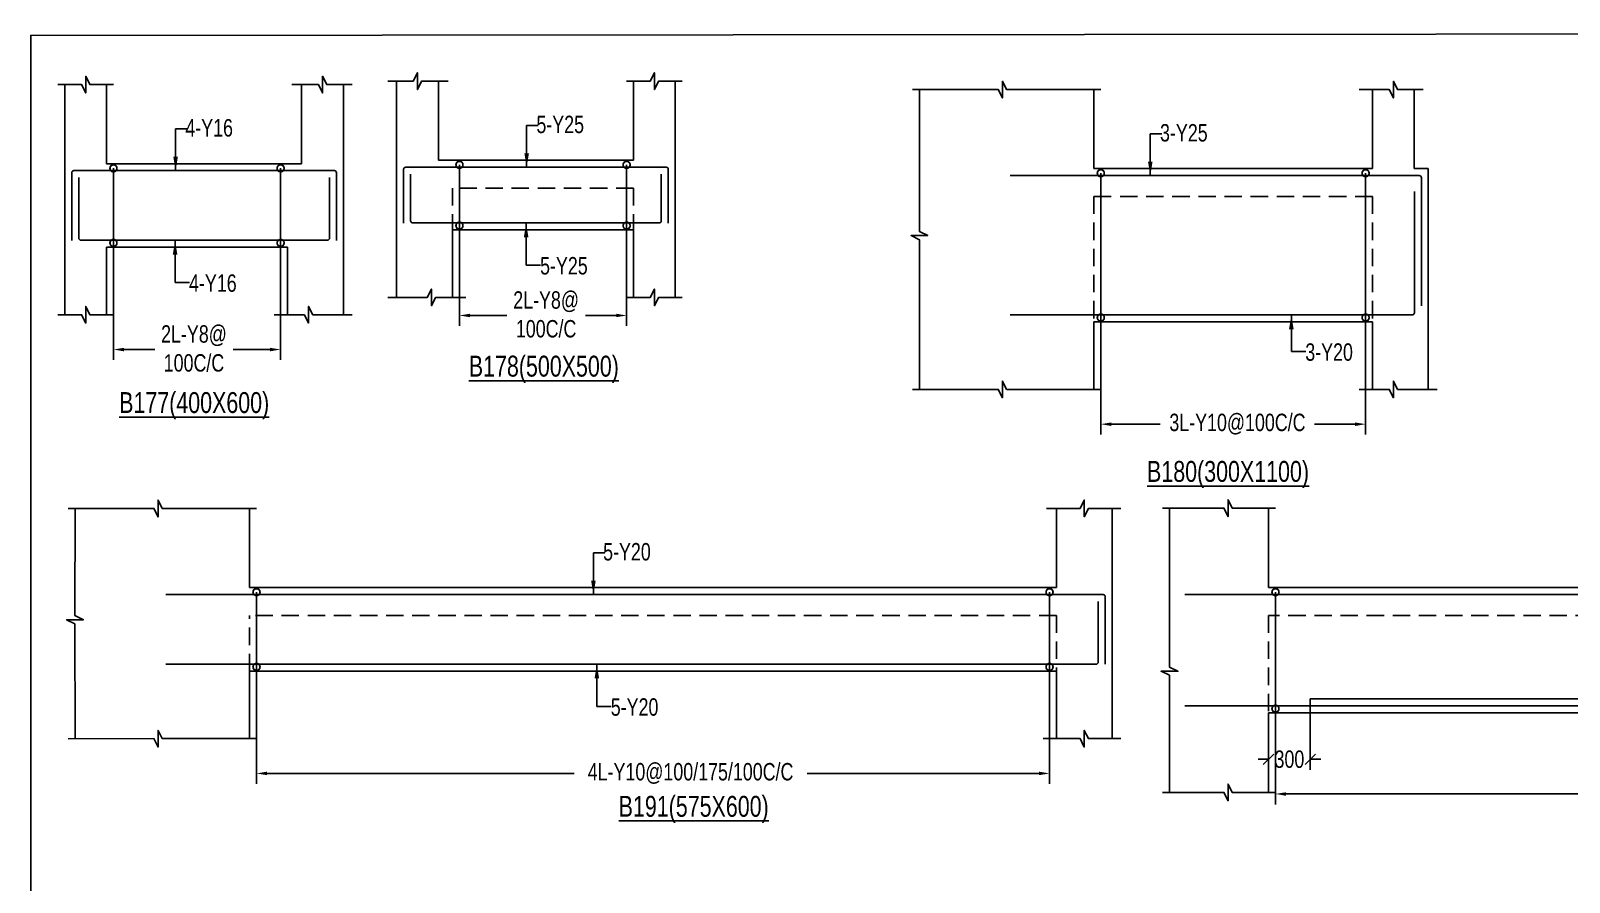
# Model space of a CAD drawing. Header units: millimetres. Extents: x 31347440 to 31744305, y -21457036 to -21063618.
# Drawn here: x 31644306 to 31655351, y -21203955 to -21197842 of the extents above; entities that cross this region are included whole.
import ezdxf

# ---------------------------------------------------------------- set-up
doc = ezdxf.new("R2010")
doc.units = ezdxf.units.MM
doc.header["$LTSCALE"] = 1000
doc.header["$MEASUREMENT"] = 0
doc.header["$PDMODE"] = 3
for name, pattern in [('CONTINOUS', [0]), ('CONTINU', [0]), ('HIDDEN', [0.375, 0.25, -0.125])]:
    doc.linetypes.add(name, pattern=pattern)
for name, color, linetype in [('-S-ARROW', 253, 'Continuous'), ('-S-MISC', 8, 'Continuous'), ('-S-STIRRUPS DIM', 6, 'Continuous'), ('-S-STIRUP', 11, 'Continuous'), ('-STR-BEAM', 7, 'CONTINU'), ('-STR-COLUMN', 5, 'HIDDEN'), ('-STR-REINF', 3, 'Continuous'), ('-STR-RF-DIM', 8, 'CONTINOUS'), ('-STR-TEXT', 6, 'Continuous'), ('SEC TEXT', 9, 'Continuous'), ('SLAB LINE', 254, 'HIDDEN')]:
    doc.layers.add(name, color=color, linetype=linetype)
doc.styles.add('BEAM-LS', font='romans.shx', dxfattribs={"width": 0.8})
doc.styles.add('SOBHA', font='swisscl.ttf')
doc.styles.add('sobha.sed', font='swisscl.ttf')
doc.dimstyles.new('S-50', dxfattribs={"dimscale": 50, "dimtxt": 2.5, "dimasz": 2, "dimexe": 0.5, "dimexo": 0.25, "dimgap": 0.25, "dimtad": 0, "dimdec": 0, "dimrnd": 0.0005, "dimzin": 0, "dimdsep": 46, "dimtxsty": 'sobha.sed', "dimblk": 'OBLIQUE', "dimcen": 0.09, "dimclrd": 8, "dimclre": 8, "dimclrt": 6, "dimadec": 0, "dimazin": 0, "dimtfac": 1, "dimtdec": 0, "dimtofl": 0, "dimtmove": 2, "dimatfit": 3, "dimfxl": 0.18, "dimtolj": 1, "dimtzin": 0, "dimlwd": -1, "dimlwe": -1, "dimarcsym": 0})
doc.dimstyles.new('S-DIM50', dxfattribs={"dimscale": 50, "dimtxt": 2.5, "dimasz": 1.5, "dimexe": 1.5, "dimexo": 1, "dimgap": 0.5, "dimtad": 0, "dimdec": 0, "dimzin": 0, "dimdsep": 46, "dimtxsty": 'SOBHA', "dimcen": 0.09, "dimclrd": 256, "dimclre": 256, "dimclrt": 6, "dimadec": 5, "dimazin": 0, "dimtfac": 1, "dimtdec": 0, "dimtofl": 0, "dimtmove": 0, "dimatfit": 3, "dimfxl": 0.18, "dimtolj": 1, "dimtzin": 0, "dimlwd": -1, "dimlwe": -1, "dimarcsym": 0})
doc.dimstyles.new('STIRUP', dxfattribs={"dimscale": 50, "dimtxt": 2.5, "dimasz": 2.2, "dimexe": 0, "dimexo": 0, "dimgap": 0.5, "dimtad": 0, "dimdec": 0, "dimzin": 0, "dimdsep": 46, "dimtxsty": 'BEAM-LS', "dimblk": 'DOTSMALL', "dimcen": 0.09, "dimclrd": 256, "dimclre": 256, "dimclrt": 256, "dimadec": 5, "dimazin": 0, "dimtfac": 1, "dimtdec": 0, "dimtofl": 0, "dimtmove": 0, "dimatfit": 3, "dimldrblk": 'DOTSMALL', "dimfxl": 0, "dimfxlon": 1, "dimtolj": 1, "dimtzin": 0, "dimlwd": -1, "dimlwe": -1, "dimarcsym": 0})

# ---------------------------------------------------------------- blocks, each defined once
blk = doc.blocks.new('*D264')
at = {"layer": '-STR-RF-DIM', "transparency": 16777216}
for p, q in [((31644900, -21199365), (31644900, -21200205)), ((31646100, -21199309), (31646100, -21200205)), ((31644975, -21200130), (31645196, -21200130)), ((31646025, -21200130), (31645759, -21200130))]:
    blk.add_line(p, q, dxfattribs=at)
for points in [[(31644975, -21200118), (31644975, -21200143), (31644900, -21200130)], [(31646025, -21200118), (31646025, -21200143), (31646100, -21200130)]]:
    blk.add_solid(points, dxfattribs=at)
at = {"layer": 'Defpoints', "color": 0, "transparency": 16777216}
for p in [(31644900, -21199365, 178587), (31646100, -21199309, 178587), (31644900, -21200130)]:
    blk.add_point(p, dxfattribs=at)
at = {"layer": '-STR-RF-DIM', "color": 6, "transparency": 16777216, "char_height": 125, "attachment_point": 5, "style": 'SOBHA'}
for s, insert in [('\\A1;2L-Y8@', (31645478, -21200031)), ('\\A1;100C/C', (31645478, -21200227))]:
    blk.add_mtext(s, dxfattribs=dict(at, insert=insert))
blk = doc.blocks.new('_DotSmall')
at = {"color": 0, "linetype": 'ByBlock', "const_width": 0.5}
blk.add_lwpolyline([(-0.0625, 0, 1), (0.0625, 0, 1)], format="xyb", close=True, dxfattribs=at)
blk = doc.blocks.new('*D265')
at = {"layer": '-S-STIRUP', "ltscale": 100, "transparency": 16777216}
blk.add_line((31646100, -21199365), (31646100, -21198829), dxfattribs=at)
at = {"layer": 'Defpoints', "color": 0, "linetype": 'CONTINU', "ltscale": 100, "transparency": 16777216}
for p in [(31646100, -21198829), (31646100, -21198829), (31646100, -21199365)]:
    blk.add_point(p, dxfattribs=at)
at = {"layer": '-S-STIRUP', "linetype": 'CONTINU', "ltscale": 100, "transparency": 16777216, "xscale": 100, "yscale": 100, "zscale": 100}
for p, rotation in [((31646100, -21198829), 90), ((31646100, -21199365), 270)]:
    blk.add_blockref('_DotSmall', p, dxfattribs=dict(at, rotation=rotation))
blk = doc.blocks.new('_OBLIQUE')
at = {"color": 0, "linetype": 'ByBlock'}
blk.add_line((-0.5, -0.5), (0.5, 0.5), dxfattribs=at)
blk = doc.blocks.new('*D266')
at = {"layer": '-S-STIRUP', "ltscale": 100, "transparency": 16777216}
blk.add_line((31644900, -21199365), (31644900, -21198829), dxfattribs=at)
at = {"layer": 'Defpoints', "color": 0, "linetype": 'CONTINU', "ltscale": 100, "transparency": 16777216}
for p in [(31644900, -21198829), (31644900, -21198829), (31644900, -21199365)]:
    blk.add_point(p, dxfattribs=at)
at = {"layer": '-S-STIRUP', "linetype": 'CONTINU', "ltscale": 100, "transparency": 16777216, "xscale": 100, "yscale": 100, "zscale": 100}
for p, rotation in [((31644900, -21198829), 90), ((31644900, -21199365), 270)]:
    blk.add_blockref('_DotSmall', p, dxfattribs=dict(at, rotation=rotation))
blk = doc.blocks.new('*D267')
at = {"layer": '-STR-RF-DIM', "transparency": 16777216}
for p, q in [((31647384, -21199184), (31647384, -21199961)), ((31648584, -21199241), (31648584, -21199961)), ((31647459, -21199886), (31647725, -21199886)), ((31648509, -21199886), (31648288, -21199886))]:
    blk.add_line(p, q, dxfattribs=at)
for points in [[(31647459, -21199873), (31647459, -21199898), (31647384, -21199886)], [(31648509, -21199873), (31648509, -21199898), (31648584, -21199886)]]:
    blk.add_solid(points, dxfattribs=at)
at = {"layer": 'Defpoints', "color": 0, "transparency": 16777216}
for p in [(31647384, -21199184, 178587), (31648584, -21199241, 178587), (31648584, -21199886)]:
    blk.add_point(p, dxfattribs=at)
at = {"layer": '-STR-RF-DIM', "color": 6, "transparency": 16777216, "char_height": 125, "attachment_point": 5, "style": 'SOBHA'}
for s, insert in [('\\A1;2L-Y8@', (31648006, -21199787)), ('\\A1;100C/C', (31648006, -21199982))]:
    blk.add_mtext(s, dxfattribs=dict(at, insert=insert))
blk = doc.blocks.new('*D268')
at = {"layer": '-S-STIRUP', "ltscale": 100, "transparency": 16777216}
blk.add_line((31647384, -21199241), (31647384, -21198804), dxfattribs=at)
at = {"layer": 'Defpoints', "color": 0, "linetype": 'CONTINU', "ltscale": 100, "transparency": 16777216}
for p in [(31647384, -21198804), (31647384, -21198804), (31647384, -21199241)]:
    blk.add_point(p, dxfattribs=at)
at = {"layer": '-S-STIRUP', "linetype": 'CONTINU', "ltscale": 100, "transparency": 16777216, "xscale": 100, "yscale": 100, "zscale": 100}
for p, rotation in [((31647384, -21198804), 90), ((31647384, -21199241), 270)]:
    blk.add_blockref('_DotSmall', p, dxfattribs=dict(at, rotation=rotation))
blk = doc.blocks.new('*D269')
at = {"layer": '-S-STIRUP', "ltscale": 100, "transparency": 16777216}
blk.add_line((31648584, -21199241), (31648584, -21198804), dxfattribs=at)
at = {"layer": 'Defpoints', "color": 0, "linetype": 'CONTINU', "ltscale": 100, "transparency": 16777216}
for p in [(31648584, -21198804), (31648584, -21198804), (31648584, -21199241)]:
    blk.add_point(p, dxfattribs=at)
at = {"layer": '-S-STIRUP', "linetype": 'CONTINU', "ltscale": 100, "transparency": 16777216, "xscale": 100, "yscale": 100, "zscale": 100}
for p, rotation in [((31648584, -21198804), 90), ((31648584, -21199241), 270)]:
    blk.add_blockref('_DotSmall', p, dxfattribs=dict(at, rotation=rotation))
blk = doc.blocks.new('*D270')
at = {"layer": '-STR-RF-DIM', "transparency": 16777216}
for p, q in [((31651988, -21199901), (31651988, -21200741)), ((31653889, -21199844), (31653889, -21200741)), ((31652063, -21200666), (31652415, -21200666)), ((31653814, -21200666), (31653522, -21200666))]:
    blk.add_line(p, q, dxfattribs=at)
for points in [[(31652063, -21200654), (31652063, -21200679), (31651988, -21200666)], [(31653814, -21200654), (31653814, -21200679), (31653889, -21200666)]]:
    blk.add_solid(points, dxfattribs=at)
at = {"layer": 'Defpoints', "color": 0, "transparency": 16777216}
for p in [(31651988, -21199901, 178587), (31653889, -21199844, 178587), (31651988, -21200666)]:
    blk.add_point(p, dxfattribs=at)
at = {"layer": '-STR-RF-DIM', "color": 6, "transparency": 16777216, "insert": (31652969, -21200666), "char_height": 125, "attachment_point": 5, "style": 'SOBHA'}
blk.add_mtext('\\A1;3L-Y10@100C/C', dxfattribs=at)
blk = doc.blocks.new('*D271')
at = {"layer": '-S-STIRUP', "ltscale": 100, "transparency": 16777216}
blk.add_line((31653889, -21199901), (31653889, -21198864), dxfattribs=at)
at = {"layer": 'Defpoints', "color": 0, "linetype": 'CONTINU', "ltscale": 100, "transparency": 16777216}
for p in [(31653889, -21198864), (31653889, -21198864), (31653889, -21199901)]:
    blk.add_point(p, dxfattribs=at)
at = {"layer": '-S-STIRUP', "linetype": 'CONTINU', "ltscale": 100, "transparency": 16777216, "xscale": 100, "yscale": 100, "zscale": 100}
for p, rotation in [((31653889, -21198864), 90), ((31653889, -21199901), 270)]:
    blk.add_blockref('_DotSmall', p, dxfattribs=dict(at, rotation=rotation))
blk = doc.blocks.new('*D272')
at = {"layer": '-S-STIRUP', "ltscale": 100, "transparency": 16777216}
blk.add_line((31651988, -21199901), (31651988, -21198864), dxfattribs=at)
at = {"layer": 'Defpoints', "color": 0, "linetype": 'CONTINU', "ltscale": 100, "transparency": 16777216}
for p in [(31651988, -21198864), (31651988, -21198864), (31651988, -21199901)]:
    blk.add_point(p, dxfattribs=at)
at = {"layer": '-S-STIRUP', "linetype": 'CONTINU', "ltscale": 100, "transparency": 16777216, "xscale": 100, "yscale": 100, "zscale": 100}
for p, rotation in [((31651988, -21198864), 90), ((31651988, -21199901), 270)]:
    blk.add_blockref('_DotSmall', p, dxfattribs=dict(at, rotation=rotation))
blk = doc.blocks.new('*D282')
at = {"layer": '-STR-RF-DIM', "transparency": 16777216}
for p, q in [((31645927, -21202409), (31645927, -21203249)), ((31651620, -21202409), (31651620, -21203249)), ((31646002, -21203174), (31648207, -21203174)), ((31651545, -21203174), (31649880, -21203174))]:
    blk.add_line(p, q, dxfattribs=at)
for points in [[(31646002, -21203161), (31646002, -21203186), (31645927, -21203174)], [(31651545, -21203161), (31651545, -21203186), (31651620, -21203174)]]:
    blk.add_solid(points, dxfattribs=at)
at = {"layer": 'Defpoints', "color": 0, "transparency": 16777216}
for p in [(31645927, -21202409, 178587), (31651620, -21202409, 178587), (31651620, -21203174)]:
    blk.add_point(p, dxfattribs=at)
at = {"layer": '-STR-RF-DIM', "color": 6, "transparency": 16777216, "insert": (31649043, -21203174), "char_height": 125, "attachment_point": 5, "style": 'SOBHA'}
blk.add_mtext('\\A1;4L-Y10@100/175/100C/C', dxfattribs=at)
blk = doc.blocks.new('*D283')
at = {"layer": '-S-STIRUP', "ltscale": 100, "transparency": 16777216}
blk.add_line((31651620, -21202409), (31651620, -21201872), dxfattribs=at)
at = {"layer": 'Defpoints', "color": 0, "linetype": 'CONTINU', "ltscale": 100, "transparency": 16777216}
for p in [(31651620, -21201872), (31651620, -21201872), (31651620, -21202409, 0)]:
    blk.add_point(p, dxfattribs=at)
at = {"layer": '-S-STIRUP', "linetype": 'CONTINU', "ltscale": 100, "transparency": 16777216, "xscale": 100, "yscale": 100, "zscale": 100}
for p, rotation in [((31651620, -21201872), 90), ((31651620, -21202409), 270)]:
    blk.add_blockref('_DotSmall', p, dxfattribs=dict(at, rotation=rotation))
blk = doc.blocks.new('*D284')
at = {"layer": '-S-STIRUP', "ltscale": 100, "transparency": 16777216}
blk.add_line((31645927, -21202409), (31645927, -21201872), dxfattribs=at)
at = {"layer": 'Defpoints', "color": 0, "linetype": 'CONTINU', "ltscale": 100, "transparency": 16777216}
for p in [(31645927, -21201872), (31645927, -21201872), (31645927, -21202409, 0)]:
    blk.add_point(p, dxfattribs=at)
at = {"layer": '-S-STIRUP', "linetype": 'CONTINU', "ltscale": 100, "transparency": 16777216, "xscale": 100, "yscale": 100, "zscale": 100}
for p, rotation in [((31645927, -21201872), 90), ((31645927, -21202409), 270)]:
    blk.add_blockref('_DotSmall', p, dxfattribs=dict(at, rotation=rotation))
blk = doc.blocks.new('*D386')
at = {"layer": '-S-STIRRUPS DIM', "color": 251, "transparency": 16777216}
for p, q in [((31653492, -21202639), (31653492, -21203147)), ((31653192, -21202789), (31653192, -21203147))]:
    blk.add_line(p, q, dxfattribs=at)
at = {"layer": '-S-STIRRUPS DIM', "color": 8, "transparency": 16777216}
for p, q in [((31653192, -21203072), (31653117, -21203072)), ((31653492, -21203072), (31653567, -21203072))]:
    blk.add_line(p, q, dxfattribs=at)
at = {"layer": 'Defpoints', "color": 0, "transparency": 16777216}
for p in [(31653492, -21202639, 0), (31653192, -21202789, -178587), (31653192, -21203072)]:
    blk.add_point(p, dxfattribs=at)
at = {"layer": '-S-STIRRUPS DIM', "color": 8, "transparency": 16777216, "xscale": 75, "yscale": 75, "zscale": 75}
blk.add_blockref('_OBLIQUE', (31653192, -21203072), dxfattribs=at)
at = {"layer": '-S-STIRRUPS DIM', "color": 8, "transparency": 16777216, "xscale": 75, "yscale": 75, "zscale": 75, "rotation": 180}
blk.add_blockref('_OBLIQUE', (31653492, -21203072), dxfattribs=at)
at = {"layer": '-S-STIRRUPS DIM', "color": 6, "transparency": 16777216, "insert": (31653342, -21203072), "char_height": 125, "attachment_point": 5, "style": 'sobha.sed'}
blk.add_mtext('\\A1;300', dxfattribs=at)
blk = doc.blocks.new('*D382')
at = {"layer": '-S-STIRUP', "ltscale": 100, "transparency": 16777216}
blk.add_line((31653242, -21202709), (31653242, -21201872), dxfattribs=at)
at = {"layer": 'Defpoints', "color": 0, "linetype": 'CONTINU', "ltscale": 100, "transparency": 16777216}
for p in [(31653242, -21201872, 0), (31653242, -21201872), (31653242, -21202709)]:
    blk.add_point(p, dxfattribs=at)
at = {"layer": '-S-STIRUP', "linetype": 'CONTINU', "ltscale": 100, "transparency": 16777216, "xscale": 100, "yscale": 100, "zscale": 100}
for p, rotation in [((31653242, -21201872), 90), ((31653242, -21202709), 270)]:
    blk.add_blockref('_DotSmall', p, dxfattribs=dict(at, rotation=rotation))
blk = doc.blocks.new('*D383')
at = {"layer": '-STR-RF-DIM', "transparency": 16777216}
for p, q in [((31653242, -21202709), (31653242, -21203396)), ((31659409, -21202709), (31659409, -21203396)), ((31653317, -21203321), (31655918, -21203321)), ((31659334, -21203321), (31657590, -21203321))]:
    blk.add_line(p, q, dxfattribs=at)
for points in [[(31653317, -21203309), (31653317, -21203334), (31653242, -21203321)], [(31659334, -21203309), (31659334, -21203334), (31659409, -21203321)]]:
    blk.add_solid(points, dxfattribs=at)
at = {"layer": 'Defpoints', "color": 0, "transparency": 16777216}
for p in [(31653242, -21202709, 178587), (31659409, -21202709, 0), (31659409, -21203321)]:
    blk.add_point(p, dxfattribs=at)
at = {"layer": '-STR-RF-DIM', "color": 6, "transparency": 16777216, "insert": (31656754, -21203321), "char_height": 125, "attachment_point": 5, "style": 'SOBHA'}
blk.add_mtext('\\A1;3L-Y10@100/175/100C/C', dxfattribs=at)

msp = doc.modelspace()

# ---------------------------------------------------------------- linework, layer by layer
at = {"layer": '-S-MISC', "linetype": 'ByBlock', "ltscale": 1000, "elevation": 0}
for points in [[(31646869.8, -21198203.1), (31647052.5, -21198203.1), (31647082.3, -21198143.4), (31647082.3, -21198263.6), (31647112.2, -21198203.1), (31647303.9, -21198203.1)], [(31648583.2, -21198203.1), (31648753.2, -21198203.1), (31648783.1, -21198143.4), (31648783.1, -21198263.6), (31648812.9, -21198203.1), (31648983, -21198203.1)], [(31644900.9, -21198227.6), (31644730.9, -21198227.6), (31644701, -21198167.9), (31644701, -21198288.1), (31644671.1, -21198227.6), (31644501.1, -21198227.6)], [(31646614.3, -21198227.6), (31646431.6, -21198227.6), (31646401.7, -21198167.9), (31646401.7, -21198288.1), (31646371.9, -21198227.6), (31646180.2, -21198227.6)], [(31651988.5, -21198263.3), (31651312, -21198263.3), (31651282.1, -21198203.6), (31651282.1, -21198323.8), (31651252.3, -21198263.3), (31650636.1, -21198263.5)], [(31654301.7, -21198263.3), (31654119, -21198263.3), (31654089.1, -21198203.6), (31654089.1, -21198323.8), (31654059.3, -21198263.3), (31653842.6, -21198263.3)], [(31650686.1, -21200416.1), (31650685.3, -21199342.2), (31650625.7, -21199312.3), (31650745.8, -21199312.3), (31650685.3, -21199282.5), (31650685.9, -21198263.3)], [(31646870.4, -21199755.8), (31647153.2, -21199755.8), (31647183, -21199696.2), (31647183, -21199816.3), (31647212.9, -21199755.8), (31647429.6, -21199755.8)], [(31648583, -21199755.8), (31648753.2, -21199755.8), (31648783.1, -21199696.2), (31648783.1, -21199816.3), (31648812.9, -21199755.8), (31648983, -21199755.8)], [(31644901.1, -21199880.3), (31644730.9, -21199880.3), (31644701, -21199820.7), (31644701, -21199940.8), (31644671.1, -21199880.3), (31644501.1, -21199880.3)], [(31646613.6, -21199880.3), (31646330.9, -21199880.3), (31646301, -21199820.7), (31646301, -21199940.8), (31646271.2, -21199880.3), (31646054.5, -21199880.3)], [(31651986.9, -21200416.1), (31651312, -21200416.1), (31651282.1, -21200356.4), (31651282.1, -21200476.6), (31651252.3, -21200416.1), (31650636.1, -21200416.3)], [(31654401.8, -21200416.1), (31654119, -21200416.1), (31654089.2, -21200356.4), (31654089.2, -21200476.6), (31654059.3, -21200416.1), (31653842.6, -21200416.1)], [(31645926.7, -21201271.1), (31645250.2, -21201271.1), (31645220.3, -21201211.5), (31645220.3, -21201331.6), (31645190.5, -21201271.1), (31644574.3, -21201271.4)], [(31652131.5, -21201271.1), (31651899.6, -21201271.1), (31651869.7, -21201330.8), (31651869.7, -21201210.6), (31651839.8, -21201271.1), (31651598.6, -21201271.1)], [(31644624.3, -21202923.9), (31644623.5, -21202100.1), (31644563.9, -21202070.2), (31644684.1, -21202070.2), (31644623.5, -21202040.3), (31644624.1, -21201271.1)], [(31652481.4, -21203309.6), (31652480.7, -21202469.3), (31652421, -21202439.5), (31652541.2, -21202439.5), (31652480.7, -21202409.6), (31652481.2, -21201268.8)], [(31645925.1, -21202923.9), (31645250.2, -21202923.9), (31645220.3, -21202864.3), (31645220.3, -21202984.4), (31645190.5, -21202923.9), (31644574.3, -21202924.2)], [(31652132.3, -21202923.9), (31651899.6, -21202923.9), (31651869.7, -21202864.3), (31651869.7, -21202984.4), (31651839.8, -21202923.9), (31651573.8, -21202923.9)]]:
    msp.add_lwpolyline(points, dxfattribs=at)
at = {"layer": '-S-MISC', "linetype": 'ByBlock', "ltscale": 1000}
for points in [[(31653242, -21201268.8), (31652931.3, -21201268.8), (31652901.4, -21201209.1), (31652901.4, -21201329.3), (31652871.6, -21201268.8), (31652431.4, -21201269)], [(31653240.4, -21203309.6), (31652931.3, -21203309.6), (31652901.4, -21203250), (31652901.4, -21203370.1), (31652871.6, -21203309.6), (31652431.4, -21203309.9)]]:
    msp.add_lwpolyline(points, dxfattribs=at)
at = {"layer": '-STR-BEAM'}
for p, q in [((31646251.1, -21198795.8, 0), (31644851.1, -21198795.8, 0)), ((31647233, -21198771.3, 0), (31648633, -21198771.3, 0)), ((31653938.5, -21198831.5, 0), (31651938.5, -21198831.5, 0)), ((31645876.7, -21201839.3, 0), (31651669.7, -21201839.3)), ((31653192, -21201839.3, 0), (31665009, -21201839.3, 0))]:
    msp.add_line(p, q, dxfattribs=at)
at = {"layer": '-STR-BEAM', "elevation": 0}
msp.add_lwpolyline([(31679606.4, -21226541.6), (31644306.4, -21226541.6), (31644306.4, -21197875), (31679606.4, -21197841.6)], close=True, dxfattribs=at)
for points in [[(31648633, -21199271.3), (31647333.7, -21199271.3)], [(31644851.1, -21199395.8), (31646150.3, -21199395.8)], [(31651938.5, -21199931.5), (31653938.5, -21199931.5)], [(31651669.7, -21202439.3), (31645876.7, -21202439.3)], [(31659459, -21202739.3), (31653192, -21202739.3)]]:
    msp.add_lwpolyline(points, dxfattribs=at)
at = {"layer": '-STR-COLUMN', "linetype": 'Continuous', "ltscale": 10}
for p, q in [((31644551.1, -21199880.3, 0), (31644551.1, -21198227.6, 0)), ((31644851.1, -21198795.8, 0), (31644851.1, -21198227.6, 0)), ((31646251.1, -21198795.8, 0), (31646251.1, -21198227.6, 0)), ((31646551.1, -21198227.6, 0), (31646551.1, -21198795.8, 0)), ((31646933, -21198203.1, 0), (31646933, -21198771.3, 0)), ((31647233, -21198771.3, 0), (31647233, -21198203.1, 0)), ((31648633, -21198771.3, 0), (31648633, -21198203.1, 0)), ((31648933, -21199755.8, 0), (31648933, -21198203.1, 0)), ((31651938.5, -21198831.5, 0), (31651938.5, -21198263.3, 0)), ((31653938.5, -21198831.5, 0), (31653938.5, -21198263.3, 0)), ((31654238.5, -21198263.3, 0), (31654238.5, -21198831.5, 0)), ((31646551.1, -21198795.8, 0), (31646551.1, -21199880.3, 0)), ((31646933, -21198771.3, 0), (31646933, -21199755.8, 0)), ((31654238.5, -21198831.5, 0), (31654339.2, -21198831.5, 0)), ((31654339.2, -21198831.5, 0), (31654339.2, -21200416.1, 0)), ((31647333.7, -21199271.3, 0), (31647333.7, -21199755.8, 0)), ((31648633, -21199271.3, 0), (31648633, -21199755.8, 0)), ((31644851.1, -21199395.8, 0), (31644851.1, -21199880.3, 0)), ((31646150.3, -21199395.8, 0), (31646150.3, -21199880.3, 0)), ((31651938.5, -21199931.5, 0), (31651938.5, -21200416.1, 0)), ((31653938.5, -21199931.5, 0), (31653938.5, -21200416.1, 0)), ((31645876.7, -21201839.3), (31645876.7, -21201271.1, 0)), ((31651669.7, -21201839.3), (31651669.7, -21201271.1, 0)), ((31652069.7, -21201271.1, 0), (31652069.7, -21202923.9, 0)), ((31653192, -21201839.3), (31653192, -21201268.8, 0)), ((31645876.7, -21202439.3, 0), (31645876.7, -21202923.9, 0)), ((31651669.7, -21202439.3, 0), (31651669.7, -21202923.9, 0)), ((31653192, -21202739.3), (31653192, -21203309.6, 0))]:
    msp.add_line(p, q, dxfattribs=at)
at = {"layer": '-STR-REINF', "ltscale": 10}
for p, q in [((31644601, -21198860.8, 0), (31644601, -21199346.4, 0)), ((31644616, -21198845.8, 0), (31646486.1, -21198845.8, 0)), ((31644651, -21198895.8, 0), (31644651, -21199330.8, 0)), ((31646451.1, -21198895.8, 0), (31646451.1, -21199330.8, 0)), ((31646501.1, -21198860.8, 0), (31646501.1, -21199346.4, 0)), ((31646983, -21198836.3, 0), (31646983, -21199221.9, 0)), ((31648868.1, -21198821.3, 0), (31646998, -21198821.3, 0)), ((31647033, -21198871.3, 0), (31647033, -21199206.3, 0)), ((31648833.1, -21198871.3, 0), (31648833.1, -21199206.3, 0)), ((31648883.1, -21198836.3, 0), (31648883.1, -21199221.9, 0)), ((31651338.5, -21198881.5, 0), (31654274.2, -21198881.5, 0)), ((31654289.2, -21198896.5, 0), (31654289.2, -21199816.5, 0)), ((31654239.2, -21198996.5, 0), (31654239.2, -21199866.5, 0)), ((31647048, -21199221.3, 0), (31648818.1, -21199221.3, 0)), ((31646436.1, -21199345.8, 0), (31644666, -21199345.8, 0)), ((31654224.2, -21199881.5, 0), (31651338.5, -21199881.5, 0)), ((31652004.7, -21201889.3, 0), (31645276.7, -21201889.3, 0)), ((31652019.7, -21201904.3, 0), (31652019.7, -21202390, 0)), ((31664944, -21201889.3, 0), (31652592, -21201889.3, 0)), ((31651969.7, -21201939.3, 0), (31651969.7, -21202374.3, 0)), ((31645276.7, -21202389.3, 0), (31651954.7, -21202389.3, 0)), ((31653492, -21202639.3, 0), (31659159, -21202639.3, 0)), ((31652592, -21202689.3, 0), (31664894, -21202689.3, 0))]:
    msp.add_line(p, q, dxfattribs=at)
for centre, start, end in [((31644616, -21198860.8, 0), 90, 180), ((31646486.1, -21198860.8, 0), 0, 90), ((31646998, -21198836.3, 0), 90, 180), ((31648868.1, -21198836.3, 0), 0, 90), ((31654274.2, -21198896.5, 0), 0, 90), ((31647048, -21199206.3, 0), 180, 270), ((31648818.1, -21199206.3, 0), 270, 0), ((31644666, -21199330.8, 0), 180, 270), ((31646436.1, -21199330.8, 0), 270, 0), ((31654224.2, -21199866.5, 0), 270, 0), ((31652004.7, -21201904.3, 0), 0, 90), ((31651954.7, -21202374.3, 0), 270, 0)]:
    msp.add_arc(centre, 15, start, end, dxfattribs=at)
at = {"layer": 'SLAB LINE', "color": 8, "linetype": 'HIDDEN', "ltscale": 0.5}
for p, q in [((31648633, -21198971.3, 0), (31647333.7, -21198971.3, 0)), ((31647333.7, -21198971.3, 0), (31647333.7, -21199271.3, 0)), ((31648633, -21198971.3, 0), (31648633, -21199271.3, 0)), ((31651938.5, -21199031.5, 0), (31653938.5, -21199031.5, 0)), ((31651938.5, -21199031.5, 0), (31651938.5, -21199931.5, 0)), ((31653938.5, -21199031.5, 0), (31653938.5, -21199931.5, 0)), ((31651669.5, -21202039.3, 0), (31645876.7, -21202039.3, 0)), ((31645876.7, -21202439.3), (31645876.7, -21202039.3)), ((31651669.5, -21202039.3, 0), (31651669.5, -21202439.3, 0)), ((31651669.7, -21202039.3, 0), (31651669.7, -21202439.3, 0)), ((31659459, -21202039.3, 0), (31653192, -21202039.3, 0)), ((31653192, -21202039.3, 0), (31653192, -21202739.3))]:
    msp.add_line(p, q, dxfattribs=at)

# ---------------------------------------------------------------- texts
at = {"layer": '-STR-TEXT', "color": 6, "style": 'SOBHA'}
for s, p in [('4-Y16', (31645416.1, -21198600.9, 0)), ('5-Y25', (31647936.3, -21198576.4, 0)), ('3-Y25', (31652413.2, -21198636.6, 0)), ('5-Y25', (31647962.7, -21199591.3, 0)), ('4-Y16', (31645442.6, -21199715.8, 0)), ('3-Y20', (31653455.9, -21200211, 0)), ('5-Y20', (31648415.4, -21201644.5, 0)), ('5-Y20', (31648470.1, -21202759.3, 0))]:
    msp.add_text(s, height=125, dxfattribs=at).set_placement(p)
at = {"layer": 'SEC TEXT', "color": 4, "linetype": 'ByBlock', "style": 'sobha.sed'}
for s, rotation, p in [('%%UB178(500X500)', 359.98928, (31647451.1, -21200324.5, 0)), ('%%UB177(400X600)', 0.01072, (31644941.1, -21200586.2, 0)), ('%%UB180(300X1100)', 0.01072, (31652320.1, -21201080.4, 0)), ('%%UB191(575X600)', 359.98928, (31648526.9, -21203484.7, 0))]:
    msp.add_text(s, height=150, rotation=rotation, dxfattribs=at).set_placement(p)

# ---------------------------------------------------------------- dimensions: what is measured, and where the dimension line sits
at = {"layer": '-S-STIRRUPS DIM'}
dim = msp.add_linear_dim(base=(31653191.9, -21203072.3, 0), p1=(31653492, -21202639.3, 0), p2=(31653191.9, -21202789.3, -178586.6), angle=180, dimstyle='S-DIM50', override={"dimscale": 1, "dimtxt": 125, "dimasz": 75, "dimexe": 75, "dimexo": 0, "dimgap": 25, "dimrnd": 5, "dimtxsty": 'sobha.sed', "dimblk1": 'OBLIQUE', "dimblk2": 'OBLIQUE', "dimsah": 1, "dimcen": 4.5, "dimclrd": 8, "dimclre": 251, "dimfxl": 75}, dxfattribs=at)
dim.commit()
dim.dimension.update_dxf_attribs({"geometry": '*D386', "text_midpoint": (31653342, -21203072.3, 0)})
at = {"layer": '-S-STIRUP', "linetype": 'CONTINU', "ltscale": 100}
for base, p1, p2, picture, middle in [((31644900.2, -21198828.8, 178586.6), (31644900.2, -21199365.5, 178586.6), (31644900.2, -21198828.8, 178586.6), '*D266', (31644900.2, -21199097.1, 178586.6)), ((31646100.5, -21198828.8, 178586.6), (31646100.5, -21199365.5, 178586.6), (31646100.5, -21198828.8, 178586.6), '*D265', (31646100.5, -21199097.1, 178586.6)), ((31647383.6, -21198804.3, 178586.6), (31647383.6, -21199241, 178586.6), (31647383.6, -21198804.3, 178586.6), '*D268', (31647383.6, -21199022.6, 178586.6)), ((31648583.9, -21198804.3, 178586.6), (31648583.9, -21199241, 178586.6), (31648583.9, -21198804.3, 178586.6), '*D269', (31648583.9, -21199022.6, 178586.6)), ((31651987.6, -21198864.5, 178586.6), (31651987.6, -21199901.2, 178586.6), (31651987.6, -21198864.5, 178586.6), '*D272', (31651987.6, -21199382.8, 178586.6)), ((31653888.6, -21198864.5, 178586.6), (31653888.6, -21199901.2, 178586.6), (31653888.6, -21198864.5, 178586.6), '*D271', (31653888.6, -21199382.8, 178586.6)), ((31645926.7, -21201872.3, 178586.6), (31645926.7, -21202409, 178586.6), (31645926.7, -21201872.3, 178586.6), '*D284', (31645926.7, -21202140.7, 178586.6)), ((31651619.7, -21201872.3, 178586.6), (31651619.7, -21202409, 178586.6), (31651619.7, -21201872.3, 178586.6), '*D283', (31651619.7, -21202140.7, 178586.6)), ((31653241.8, -21201872.3, 178586.6), (31653241.8, -21202709, 178586.6), (31653241.8, -21201872.3, 178586.6), '*D382', (31653241.8, -21202290.7, 178586.6))]:
    dim = msp.add_linear_dim(base=base, p1=p1, p2=p2, angle=90, text=' ', dimstyle='STIRUP', override={"dimasz": 2}, dxfattribs=at)
    dim.commit()
    dim.dimension.update_dxf_attribs({"geometry": picture, "text_midpoint": middle})
at = {"layer": '-STR-RF-DIM'}
for base, p1, p2, text, picture, middle in [((31648583.9, -21199885.9, 0), (31647383.6, -21199184, 178586.6), (31648583.9, -21199241, 178586.6), '2L-Y8@\\X100C/C', '*D267', (31648006.3, -21199885.9, 0)), ((31651619.7, -21203174, 0), (31645926.7, -21202409, 178586.6), (31651619.7, -21202409, 178586.6), '4L-Y10@100/175/100C/C', '*D282', (31649043.5, -21203174, 0)), ((31659409, -21203321, 0), (31653241.8, -21202709, 178586.6), (31659409, -21202709, 0), '3L-Y10@100/175/100C/C', '*D383', (31656754.1, -21203321, 0))]:
    dim = msp.add_linear_dim(base=base, p1=p1, p2=p2, text=text, dimstyle='S-DIM50', override={"dimscale": 1, "dimtxt": 125, "dimasz": 75, "dimexe": 75, "dimexo": 0, "dimgap": 25, "dimsah": 1, "dimcen": 4.5, "dimfxl": 75}, dxfattribs=at)
    dim.commit()
    dim.dimension.update_dxf_attribs({"geometry": picture, "text_midpoint": middle, "dimtype": 160})
for base, p1, p2, text, picture, middle in [((31644900.2, -21200130.4, 0), (31646100.5, -21199308.5, 178586.6), (31644900.2, -21199365.5, 178586.6), '2L-Y8@\\X100C/C', '*D264', (31645477.8, -21200130.4, 0)), ((31651987.6, -21200666.1, 0), (31653888.6, -21199844.3, 178586.6), (31651987.6, -21199901.2, 178586.6), '3L-Y10@100C/C', '*D270', (31652968.6, -21200666.1, 0))]:
    dim = msp.add_linear_dim(base=base, p1=p1, p2=p2, angle=180, text=text, dimstyle='S-DIM50', override={"dimscale": 1, "dimtxt": 125, "dimasz": 75, "dimexe": 75, "dimexo": 0, "dimgap": 25, "dimsah": 1, "dimcen": 4.5, "dimfxl": 75}, dxfattribs=at)
    dim.commit()
    dim.dimension.update_dxf_attribs({"geometry": picture, "text_midpoint": middle, "dimtype": 160})

# ---------------------------------------------------------------- leaders
at = {"layer": '-S-ARROW'}
for points in [[(31645346.2, -21198845.8, 0), (31645346.2, -21198545.8, 0), (31645428.6, -21198545.8, 0)], [(31647866.3, -21198821.3, 0), (31647866.3, -21198521.3, 0), (31647948.7, -21198521.3, 0)], [(31652343.2, -21198881.5, 0), (31652343.2, -21198581.5, 0), (31652425.6, -21198581.5, 0)], [(31647862.6, -21199224, 0), (31647862.6, -21199524, 0), (31647966, -21199524, 0)], [(31645342.5, -21199348.5, 0), (31645342.5, -21199648.5, 0), (31645445.9, -21199648.5, 0)], [(31653355.8, -21199884.2, 0), (31653355.8, -21200143.7, 0), (31653459.2, -21200143.7, 0)], [(31648345.5, -21201889.3, 0), (31648345.5, -21201589.3, 0), (31648427.9, -21201589.3, 0)], [(31648370, -21202392, 0), (31648370, -21202692, 0), (31648473.5, -21202692, 0)]]:
    msp.add_leader(points, dimstyle='S-50', override={"dimasz": 2, "dimgap": 0.1, "dimtad": 0}, dxfattribs=at)

doc.saveas('drawing.dxf')
